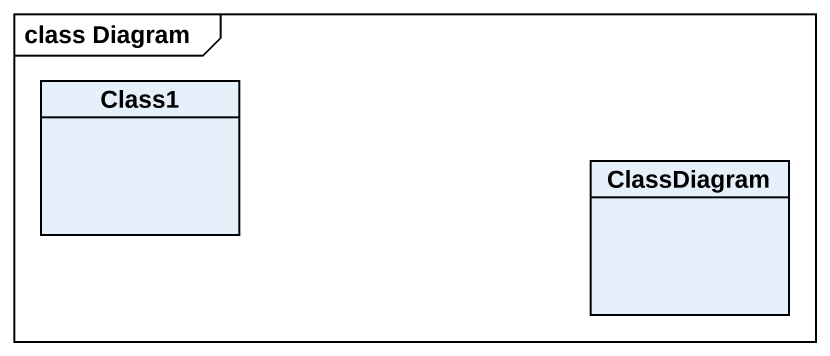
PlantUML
@startuml
mainframe class Diagram
hide circle
hide empty members
class Class1
class ClassDiagram
@enduml
